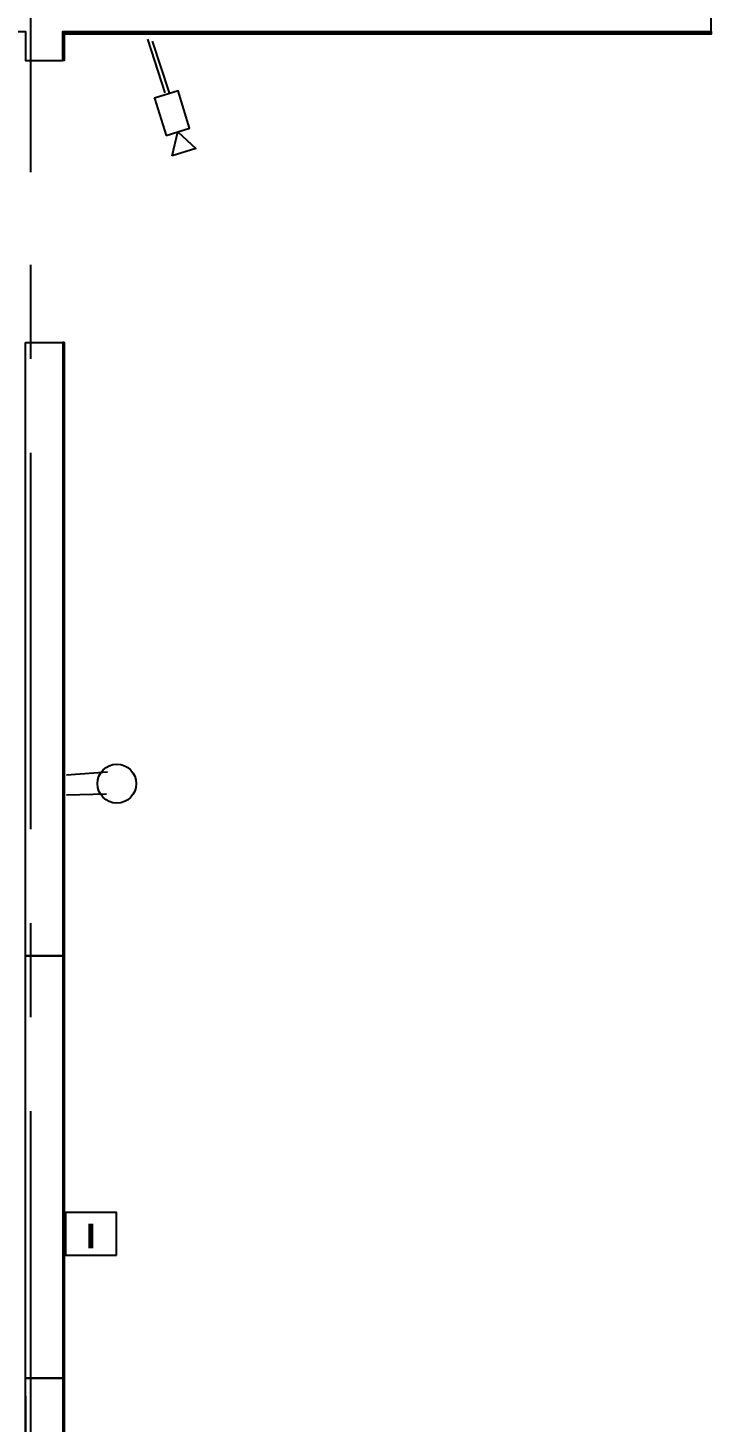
# Model space of a CAD drawing. Header units: inches. Extents: x -1841 to -80, y -100 to 1021.
# Drawn here: x -709.4 to -664.3, y 232.6 to 324.6 of the extents above; entities that cross this region are included whole.
import ezdxf

# ---------------------------------------------------------------- set-up
doc = ezdxf.new("R2010")
doc.units = ezdxf.units.IN
doc.header["$MEASUREMENT"] = 0
doc.layers.add('PDF_Geometry', color=7, linetype='Continuous', true_color=0x777777)
doc.layers.add('PDF_Text', color=7, linetype='Continuous')
doc.styles.add('PDF ArialRoundedMT Bold', font='arialbd.ttf')

msp = doc.modelspace()

# ---------------------------------------------------------------- linework, layer by layer
at = {"color": 7, "lineweight": 25}
for p, q in [((-700.325, 320.266), (-701.467, 323.819)), ((-700.055, 320.281), (-701.167, 323.684)), ((-704.149, 275.454), (-706.843, 275.26)), ((-704.212, 274), (-706.846, 273.941))]:
    msp.add_line(p, q, dxfattribs=at)
msp.add_circle((-703.52, 274.693), 1.282, dxfattribs=at)
at = {"layer": 'PDF_Geometry', "color": 7, "lineweight": 25}
for points in [[(-709.228, 348.135), (-709.228, 315.045)], [(-758.78, 219.993), (-758.78, 242.329), (-749.019, 242.329), (-745.296, 242.329), (-745.296, 324.31), (-709.559, 324.31), (-709.559, 322.408), (-707.077, 322.408), (-707.077, 324.31), (-665.052, 324.31), (-664.308, 324.31), (-664.308, 326.461)], [(-707.077, 324.31), (-665.052, 324.31), (-664.308, 324.31), (-664.308, 324.228), (-664.308, 324.145), (-665.052, 324.145), (-706.994, 324.145)], [(-707.077, 324.228), (-665.052, 324.228), (-664.308, 324.228), (-665.052, 324.228), (-706.994, 324.228), (-706.994, 322.408)], [(-706.994, 324.228), (-706.994, 324.228)], [(-706.994, 324.228), (-706.994, 324.228)], [(-706.994, 322.408), (-706.994, 322.408)], [(-709.228, 308.923), (-709.228, 302.719)], [(-706.994, 218.752), (-706.994, 216.932), (-706.994, 218.752), (-706.994, 216.932), (-706.994, 218.752), (-706.994, 303.794), (-706.994, 218.752), (-706.994, 303.794), (-707.077, 303.794), (-707.077, 218.752), (-707.077, 216.932), (-707.077, 214.782)], [(-706.994, 303.794), (-706.994, 303.794)], [(-709.228, 296.514), (-709.228, 271.697)], [(-709.228, 265.492), (-709.228, 259.288)], [(-709.228, 253.084), (-709.228, 228.266)], [(-709.559, 234.305), (-709.559, 219.993), (-709.559, 235.463), (-707.077, 235.463), (-707.077, 218.752), (-707.077, 216.932), (-707.077, 214.782), (-709.559, 214.782), (-709.559, 216.932), (-709.559, 217.512), (-789.802, 217.512), (-789.802, 173.915), (-709.559, 173.915), (-709.559, 175.487), (-707.077, 175.487), (-707.077, 173.915), (-694.751, 173.915), (-694.751, 169.283), (-874.513, 169.283)]]:
    msp.add_lwpolyline(points, dxfattribs=at)
for points in [[(-707.077, 322.408), (-707.077, 324.31), (-706.994, 324.31), (-706.994, 322.408)], [(-706.994, 322.408), (-706.994, 324.145)], [(-700.276, 317.455), (-698.72, 317.936), (-699.482, 320.4), (-701.037, 319.919)], [(-699.866, 316.127), (-699.498, 317.696), (-698.31, 316.607)], [(-709.559, 303.794), (-707.077, 303.794), (-707.077, 263.342), (-709.559, 263.342)], [(-707.077, 235.463), (-709.559, 235.463), (-709.559, 263.342), (-707.077, 263.342)], [(-703.542, 243.579), (-703.542, 246.395), (-706.901, 246.395), (-706.901, 243.579)]]:
    msp.add_lwpolyline(points, close=True, dxfattribs=at)

# ---------------------------------------------------------------- texts
at = {"layer": 'PDF_Text', "color": 7, "lineweight": 25, "insert": (-705.564, 244.845), "char_height": 1.639, "attachment_point": 4, "style": 'PDF ArialRoundedMT Bold'}
msp.add_mtext('I', dxfattribs=at)

doc.saveas('drawing.dxf')
